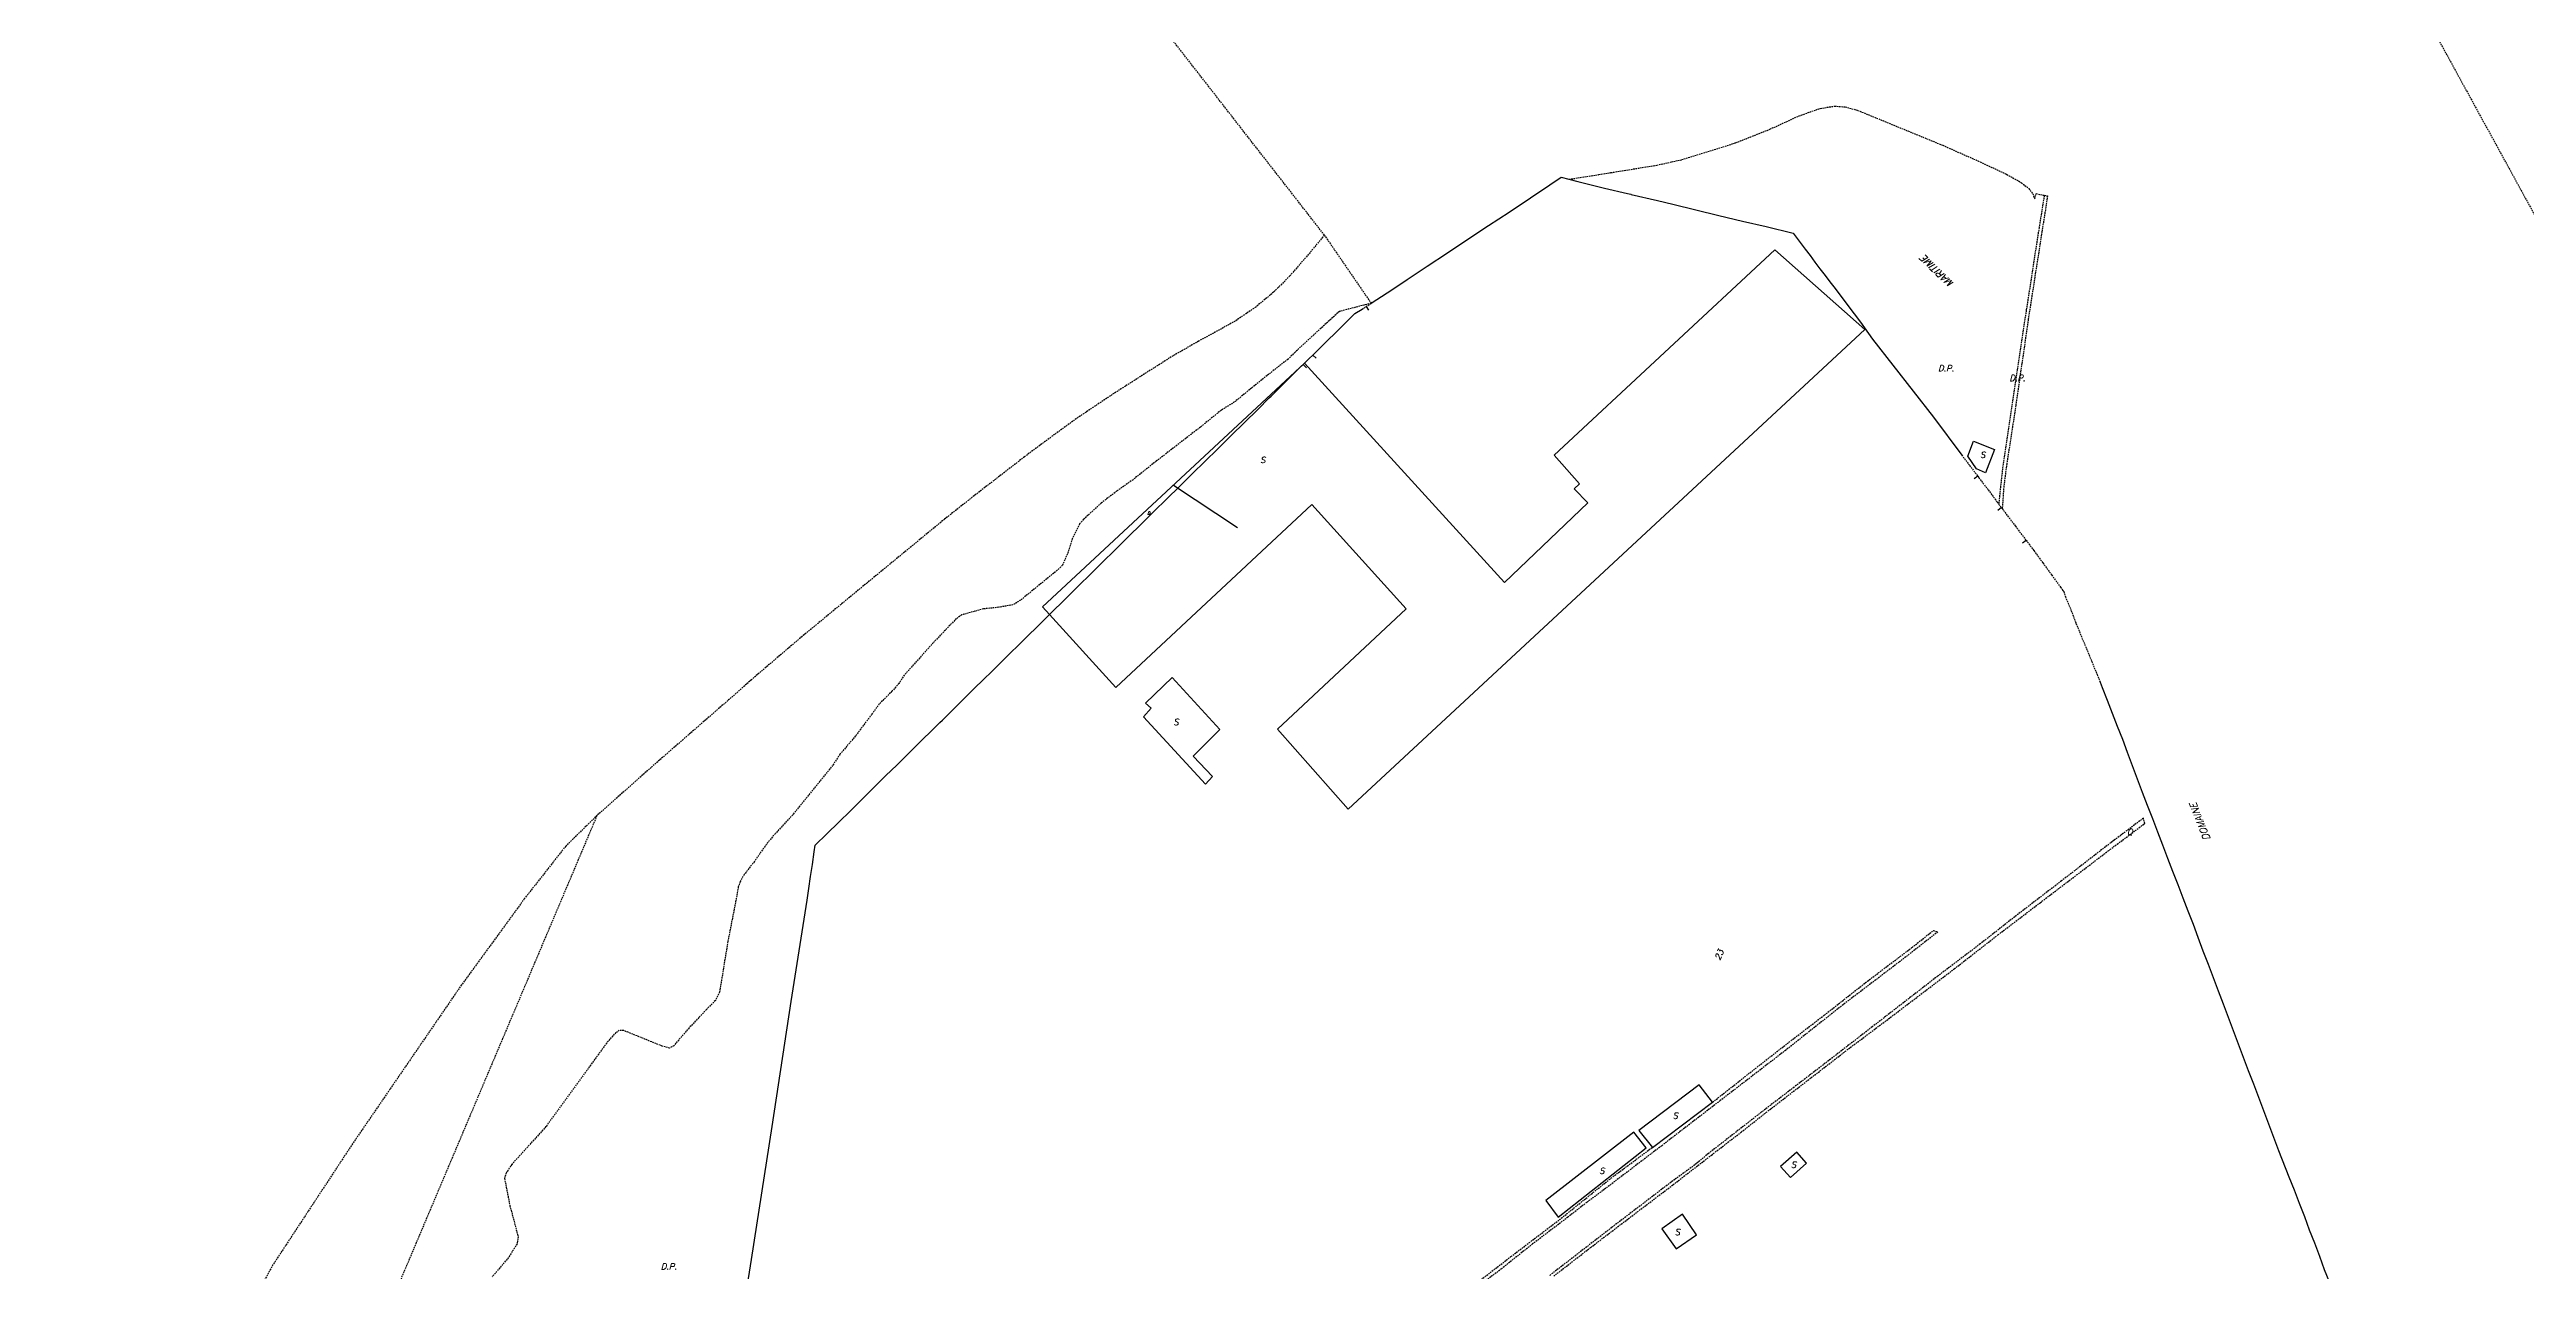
# Model space of a CAD drawing. Extents: x -334462 to -332769, y -29481 to -26664.
# Drawn here: x -334016.8 to -333605.9, y -27246.2 to -27043.5 of the extents above; entities that cross this region are included whole.
import ezdxf
from ezdxf.enums import TextEntityAlignment as Align

# ---------------------------------------------------------------- set-up
doc = ezdxf.new("R2010")
doc.units = 0
doc.header["$MEASUREMENT"] = 0
doc.linetypes.add('HIDDEN', pattern=[0.375, 0.25, -0.125])
for name, color, linetype in [('17', 7, 'CONTINUOUS'), ('18', 7, 'CONTINUOUS'), ('CADAST$$AREA$B$', 7, 'CONTINUOUS'), ('DP$DIVIDING$LINE', 7, 'CONTINUOUS'), ('EASEMENT$BOUNDA$', 7, 'CONTINUOUS'), ('ENC$$ST$$A$$TEXT', 7, 'CONTINUOUS'), ('PARCEL$BOUNDARY', 7, 'CONTINUOUS'), ('PARCEL$NUMBER', 7, 'CONTINUOUS'), ('STREET$TEXT', 7, 'CONTINUOUS'), ('STRUC$$FOOTPRINT', 7, 'CONTINUOUS')]:
    doc.layers.add(name, color=color, linetype=linetype)
doc.styles.add('ITALICT', font='ITALICT', dxfattribs={"height": 0.2})

msp = doc.modelspace()

# ---------------------------------------------------------------- linework, layer by layer
at = {"layer": '17', "color": 1, "linetype": 'Continuous'}
for p, q in [((-333693.02, -27119.49), (-333693.6, -27119.96)), ((-333688.91, -27124.93), (-333689.51, -27125.38))]:
    msp.add_line(p, q, dxfattribs=at)
at = {"layer": '18', "color": 1, "linetype": 'Continuous'}
for p, q in [((-333798.38, -27086.12), (-333797.99, -27086.76)), ((-333808.84, -27095.76), (-333808.32, -27096.29)), ((-333807.25, -27094.18), (-333806.72, -27094.71)), ((-333696.94, -27114.28), (-333697.53, -27114.74))]:
    msp.add_line(p, q, dxfattribs=at)
at = {"layer": 'CADAST$$AREA$B$', "color": 7, "linetype": 'HIDDEN'}
for p, q in [((-333730.12, -26841.89), (-333514.89, -27234.5)), ((-333805.33, -27074.28), (-333880.13, -26978.18))]:
    msp.add_line(p, q, dxfattribs=at)
for points in [[(-333805.33, -27074.28), (-333807.95, -27077.46), (-333811.07, -27081.04), (-333812.97, -27082.99), (-333814.31, -27084.22), (-333816.73, -27086.22), (-333820.12, -27088.55), (-333826.22, -27091.9), (-333830.42, -27094.3), (-333834.88, -27097.12), (-333840.51, -27100.73), (-333846.16, -27104.51), (-333850.1, -27107.35), (-333855.1, -27111.08), (-333863.74, -27117.77), (-333868.35, -27121.42), (-333881.18, -27131.97), (-333891.98, -27140.87), (-333900.38, -27148.05), (-333904.29, -27151.51), (-333911.7, -27157.96), (-333917.02, -27162.6), (-333925.95, -27170.53)], [(-333925.95, -27170.53), (-333931.2, -27175.68), (-333938.06, -27184.41), (-333948.49, -27198.7), (-333966.55, -27225.04), (-333979.78, -27245.16), (-333987.8, -27259.84), (-333996.63, -27281.43), (-333999.44, -27292.32), (-334002.21, -27305.84), (-334006.27, -27336), (-334016.83, -27385.15)]]:
    msp.add_lwpolyline(points, dxfattribs=at)
at = {"layer": 'DP$DIVIDING$LINE', "color": 2, "linetype": 'HIDDEN'}
msp.add_line((-333805.33, -27074.28), (-333797.57, -27085.59), dxfattribs=at)
for points in [[(-333764.75, -27065.02), (-333759.78, -27064.23), (-333757.79, -27063.91), (-333750.18, -27062.67), (-333747.77, -27062.14), (-333746.04, -27061.76), (-333742.44, -27060.65), (-333737.12, -27058.97), (-333731.42, -27056.71), (-333726.57, -27054.49), (-333723.06, -27053.25), (-333720.68, -27052.88), (-333718.91, -27053.01), (-333716.84, -27053.58), (-333702.73, -27059.38), (-333696.53, -27062.13), (-333692.15, -27064.19), (-333689.69, -27065.58), (-333688.46, -27066.57), (-333687.8, -27067.44), (-333687.49, -27068.26), (-333687.24, -27067.39), (-333685.95, -27067.67), (-333685.9, -27067.68)], [(-333685.9, -27067.68), (-333686.77, -27073.07), (-333688.89, -27086.74), (-333690.41, -27096.69), (-333691.83, -27106.35), (-333692.82, -27112.99), (-333693.16, -27115.94), (-333693.46, -27118.94)], [(-333685.9, -27067.68), (-333685.37, -27067.79), (-333685.72, -27070.13), (-333686.3, -27073.78), (-333687.48, -27081.3), (-333688.56, -27088.27), (-333689.62, -27095.6), (-333690.63, -27102.55), (-333691.18, -27106.11), (-333692.13, -27112.26), (-333692.61, -27115.93), (-333692.88, -27119.66)], [(-333797.57, -27085.59), (-333799.07, -27085.98), (-333802.84, -27086.95), (-333807.07, -27090.8), (-333810.17, -27093.68), (-333811.36, -27094.87), (-333813.09, -27096.19), (-333817.43, -27099.67), (-333820.27, -27102), (-333822.45, -27103.33), (-333825.91, -27106.14), (-333833.22, -27111.79), (-333837.08, -27114.86), (-333839.77, -27116.75), (-333842.34, -27118.74), (-333845.27, -27121.44), (-333845.97, -27122.22), (-333847.16, -27124.66), (-333847.82, -27126.8), (-333848.78, -27129.05), (-333849.65, -27129.9), (-333855.74, -27134.86), (-333857, -27135.63), (-333859.34, -27136.04), (-333861.89, -27136.3), (-333865.51, -27137.3), (-333866.4, -27137.92), (-333870.22, -27141.92), (-333875.02, -27147.28), (-333875.92, -27148.68), (-333877.07, -27149.98), (-333879.17, -27152.08), (-333880.44, -27153.82), (-333883.1, -27157.37), (-333885.71, -27160.44), (-333886.91, -27162.28), (-333893.52, -27170.45), (-333896.41, -27173.56), (-333897.91, -27175.37), (-333899.9, -27178.22), (-333901.6, -27180.4), (-333902.23, -27181.51), (-333902.56, -27182.43), (-333903.04, -27185.05), (-333904.3, -27191.49), (-333905.68, -27199.91), (-333906.37, -27201.28), (-333907.84, -27202.76), (-333910.72, -27205.83), (-333913.27, -27208.78), (-333913.97, -27209.19), (-333915.19, -27208.86), (-333921.56, -27206.27), (-333922.3, -27206.27), (-333922.89, -27206.6), (-333924.15, -27208.01), (-333929.45, -27215.29), (-333934.47, -27222.2), (-333940.15, -27228.48), (-333941.1, -27229.93), (-333941.35, -27230.81), (-333940.45, -27235.36), (-333939.08, -27240.5), (-333939.27, -27241.68), (-333940.69, -27243.93), (-333943.39, -27247.15)], [(-333977.64, -27292.75), (-333925.95, -27170.53)]]:
    msp.add_lwpolyline(points, dxfattribs=at)
at = {"layer": 'EASEMENT$BOUNDA$', "color": 3, "linetype": 'HIDDEN'}
msp.add_line((-333674.3, -27174.67), (-333674.87, -27175.1), dxfattribs=at)
for points in [[(-333767.29, -27247.01), (-333761.15, -27242.26), (-333754.91, -27237.5), (-333747.51, -27231.87), (-333741.1, -27226.92), (-333736.19, -27223.13), (-333731.11, -27219.13), (-333724.6, -27214.12), (-333718.08, -27209.08), (-333711.74, -27204.33), (-333700.83, -27196.03), (-333693.59, -27190.4), (-333686.58, -27185.05), (-333680.53, -27180.45), (-333676.02, -27177.02), (-333675.29, -27176.46), (-333675.01, -27176.25), (-333674.48, -27175.85), (-333673.8, -27175.34), (-333669.21, -27171.9), (-333669.46, -27171.03), (-333673.19, -27173.84), (-333674.3, -27174.67)], [(-333674.87, -27175.1), (-333683.06, -27181.45), (-333690.21, -27186.93), (-333696.54, -27191.9), (-333703.59, -27197.25), (-333714.47, -27205.67), (-333721.36, -27211.02), (-333727.41, -27215.66), (-333732.84, -27219.82), (-333739.37, -27224.92), (-333741.62, -27226.67), (-333743.59, -27228.33), (-333748.48, -27231.93), (-333757.65, -27238.94), (-333768.06, -27246.99)], [(-333740.92, -27218.15), (-333735.03, -27213.51), (-333729.15, -27208.9), (-333722.37, -27203.69), (-333715.23, -27198.07), (-333707.84, -27192.49), (-333704.3, -27189.65), (-333703.55, -27189.9), (-333709.98, -27194.9), (-333719.58, -27202.21), (-333728.79, -27209.52), (-333739.66, -27217.9), (-333749.39, -27225.39), (-333759.17, -27232.84), (-333761.81, -27234.78), (-333764.96, -27237.26), (-333770.78, -27241.66), (-333775.94, -27245.79), (-333782.51, -27250.73)], [(-333788.54, -27254.65), (-333774.38, -27243.78), (-333766.02, -27237.41), (-333758.09, -27231), (-333750.92, -27225.65)]]:
    msp.add_lwpolyline(points, dxfattribs=at)
at = {"layer": 'ENC$$ST$$A$$TEXT', "color": 1, "linetype": 'Continuous'}
msp.add_line((-333830.37, -27115.75), (-333819.72, -27122.82), dxfattribs=at)
at = {"layer": 'PARCEL$BOUNDARY', "color": 2, "linetype": 'HIDDEN'}
for p, q in [((-333799.07, -27086.55), (-333797.57, -27085.59)), ((-333693.46, -27118.94), (-333692.88, -27119.66))]:
    msp.add_line(p, q, dxfattribs=at)
at = {"layer": 'PARCEL$BOUNDARY', "color": 7, "linetype": 'Continuous'}
for points in [[(-333797.57, -27085.59), (-333794.92, -27083.84), (-333792.97, -27082.57), (-333791.6, -27081.67), (-333788.26, -27079.45), (-333784.88, -27077.21), (-333781.51, -27074.98), (-333778.1, -27072.71), (-333774.7, -27070.45), (-333771.16, -27068.09), (-333767.91, -27065.92), (-333766.06, -27064.69), (-333764.75, -27065.02)], [(-333764.75, -27065.02), (-333763.27, -27065.4), (-333758.84, -27066.47), (-333755.04, -27067.38), (-333754.51, -27067.5), (-333754.42, -27067.52), (-333750.07, -27068.55), (-333747.51, -27069.16), (-333743.73, -27070.09), (-333739.87, -27071.01), (-333735.96, -27071.94), (-333732.05, -27072.85), (-333727.58, -27073.94), (-333726.38, -27075.53), (-333725.54, -27076.61), (-333724.74, -27077.69), (-333723.94, -27078.77), (-333723.12, -27079.87), (-333722.26, -27080.97), (-333721.45, -27082.06), (-333720.6, -27083.16), (-333718.47, -27085.95), (-333716.38, -27088.74), (-333714.37, -27091.56), (-333704.3, -27104.49), (-333699.6, -27110.77)], [(-333808.63, -27095.55), (-333806.48, -27093.42), (-333805.11, -27092.05), (-333803.23, -27090.21), (-333800.29, -27087.31), (-333799.07, -27086.55)], [(-333850.93, -27137.23), (-333848.15, -27134.52), (-333846.14, -27132.49), (-333844.08, -27130.49), (-333842.01, -27128.45), (-333840.23, -27126.68), (-333839.92, -27126.37), (-333837.82, -27124.31), (-333835.71, -27122.23), (-333833.6, -27120.15), (-333831.49, -27118.06), (-333829.38, -27116), (-333827.24, -27113.9), (-333825.1, -27111.78), (-333823.05, -27109.78), (-333822.95, -27109.68), (-333820.77, -27107.53), (-333818.57, -27105.36), (-333816.37, -27103.2), (-333814.48, -27101.3), (-333814.18, -27100.99), (-333811.95, -27098.79), (-333809.72, -27096.58), (-333808.63, -27095.55)], [(-333903.5, -27264.18), (-333900.36, -27244.23), (-333896.95, -27222.2), (-333893.78, -27201.45), (-333891.14, -27184.66), (-333890.88, -27182.69), (-333890.56, -27180.7), (-333890.25, -27178.69), (-333889.97, -27176.63), (-333889.79, -27175.49), (-333887.87, -27173.65), (-333885.9, -27171.69), (-333883.95, -27169.79), (-333882.98, -27168.83), (-333882, -27167.86), (-333880.05, -27165.95), (-333878.13, -27164.02), (-333876.18, -27162.15), (-333874.65, -27160.61), (-333873.39, -27159.37), (-333871.99, -27157.97), (-333870.55, -27156.58), (-333869.12, -27155.17), (-333868.71, -27154.76), (-333867.69, -27153.75), (-333866.26, -27152.33), (-333864.83, -27150.91), (-333863.4, -27149.48), (-333861.94, -27148.1), (-333860.47, -27146.64), (-333858.99, -27145.17), (-333857.52, -27143.7), (-333856.04, -27142.25), (-333854.54, -27140.78), (-333854.45, -27140.69), (-333853.05, -27139.31), (-333851.55, -27137.84), (-333851.23, -27137.52), (-333850.93, -27137.23)], [(-333676.61, -27148.48), (-333676.32, -27149.32), (-333675.44, -27151.45), (-333674.62, -27153.6), (-333673.82, -27155.74), (-333672.94, -27157.92), (-333672.14, -27160.1), (-333671.31, -27162.31), (-333670.49, -27164.5), (-333669.65, -27166.69), (-333668.81, -27168.88), (-333667.95, -27171.08), (-333667.11, -27173.27), (-333666.27, -27175.46), (-333665.48, -27177.65), (-333664.62, -27179.84), (-333663.75, -27182.03), (-333662.9, -27184.23), (-333662.06, -27186.42), (-333661.22, -27188.61), (-333660.42, -27190.8), (-333659.57, -27193.03), (-333658.73, -27195.23), (-333657.89, -27197.44), (-333657.05, -27199.65), (-333656.21, -27201.86), (-333655.38, -27204.07), (-333654.54, -27206.27), (-333653.73, -27208.48), (-333652.89, -27210.69), (-333652.05, -27212.9), (-333651.21, -27215.11), (-333650.37, -27217.31), (-333649.53, -27219.52), (-333648.71, -27221.73), (-333647.88, -27223.94), (-333647.04, -27226.15), (-333645.35, -27230.53), (-333644.46, -27232.72), (-333643.62, -27234.93), (-333642.75, -27237.12), (-333641.94, -27239.31), (-333641.09, -27241.51), (-333640.26, -27243.7), (-333639.44, -27245.89), (-333638.6, -27248.08)]]:
    msp.add_lwpolyline(points, dxfattribs=at)
at = {"layer": 'PARCEL$BOUNDARY', "color": 2, "linetype": 'HIDDEN'}
for points in [[(-333699.6, -27110.77), (-333698.28, -27112.51), (-333696.75, -27114.53), (-333695.21, -27116.55), (-333693.69, -27118.57), (-333693.46, -27118.94)], [(-333692.88, -27119.66), (-333692.2, -27120.59), (-333690.67, -27122.6), (-333689.14, -27124.62), (-333687.62, -27126.64), (-333686.12, -27128.66), (-333684.67, -27130.69), (-333683.18, -27132.72), (-333682.8, -27133.27), (-333682.68, -27133.44), (-333682.4, -27134.29), (-333681.42, -27136.61), (-333680.64, -27138.69), (-333679.79, -27140.79), (-333678.89, -27142.91), (-333678.03, -27145.03), (-333677.15, -27147.17), (-333676.61, -27148.48)]]:
    msp.add_lwpolyline(points, dxfattribs=at)
at = {"layer": 'STRUC$$FOOTPRINT', "color": 1, "linetype": 'Continuous'}
for p, q in [((-333697.65, -27108.48), (-333694.14, -27109.88)), ((-333834.09, -27152.76), (-333835, -27151.97)), ((-333750.92, -27225.65), (-333740.92, -27218.15)), ((-333754.01, -27223.15), (-333768.6, -27234.47)), ((-333725.36, -27228.26), (-333726.94, -27226.42)), ((-333743.57, -27240.16), (-333745.9, -27236.74))]:
    msp.add_line(p, q, dxfattribs=at)
for points in [[(-333808.63, -27095.55), (-333775.46, -27131.9), (-333761.65, -27118.7), (-333763.87, -27116.37), (-333763.01, -27115.55), (-333767.23, -27110.82), (-333730.61, -27076.72), (-333715.66, -27089.93), (-333801.37, -27169.53), (-333813.09, -27156.24), (-333791.75, -27136.28), (-333807.43, -27118.98), (-333839.93, -27149.35), (-333850.93, -27137.23)], [(-333850.93, -27137.23), (-333852.11, -27135.95), (-333808.63, -27095.55)], [(-333694.14, -27109.88), (-333695.66, -27113.72), (-333697.14, -27113.08), (-333698.6, -27110.98), (-333697.65, -27108.48)], [(-333835, -27151.97), (-333830.56, -27147.66), (-333822.67, -27156.29), (-333827.12, -27160.73), (-333823.89, -27164.09), (-333825.07, -27165.4), (-333835.35, -27154.19), (-333834.09, -27152.76)], [(-333740.92, -27218.15), (-333743.15, -27215.28), (-333753.14, -27222.83), (-333750.92, -27225.65)], [(-333768.6, -27234.47), (-333766.55, -27237.25), (-333751.92, -27225.74), (-333754.01, -27223.15)], [(-333726.94, -27226.42), (-333729.68, -27228.84), (-333728.02, -27230.67), (-333725.36, -27228.26)], [(-333745.9, -27236.74), (-333749.37, -27239.16), (-333746.98, -27242.49), (-333743.57, -27240.16)]]:
    msp.add_lwpolyline(points, dxfattribs=at)

# ---------------------------------------------------------------- texts
at = {"layer": 'DP$DIVIDING$LINE', "color": 2, "linetype": 'Continuous', "style": 'ITALICT'}
for p in [(-333702.19, -27096.37), (-333914.07, -27245.42)]:
    msp.add_text('D.P.', height=1, dxfattribs=at).set_placement(p, align=Align.MIDDLE)
at = {"layer": 'DP$DIVIDING$LINE', "color": 30, "linetype": 'Continuous', "style": 'ITALICT'}
msp.add_text('D.P.', height=1, dxfattribs=at).set_placement((-333690.35, -27097.99), align=Align.MIDDLE)
at = {"layer": 'EASEMENT$BOUNDA$', "color": 3, "linetype": 'Continuous', "style": 'ITALICT'}
msp.add_text('Q', height=1, dxfattribs=at).set_placement((-333671.71, -27173.35), align=Align.MIDDLE)
at = {"layer": 'ENC$$ST$$A$$TEXT', "color": 1, "linetype": 'Continuous', "style": 'ITALICT'}
msp.add_text('D', height=0.5, dxfattribs=at).set_placement((-333834.47, -27120.4), align=Align.MIDDLE)
at = {"layer": 'PARCEL$NUMBER', "color": 7, "linetype": 'Continuous', "style": 'ITALICT'}
msp.add_text('23', height=1, rotation=67.0521, dxfattribs=at).set_placement((-333739.84, -27193.7), align=Align.MIDDLE)
at = {"layer": 'STREET$TEXT', "color": 7, "linetype": 'Continuous', "style": 'ITALICT'}
for s, rotation, p in [('MARITIME', 135.9512, (-333700.85, -27082.22)), ('DOMAINE', 111.5898, (-333658.31, -27174.47))]:
    msp.add_text(s, height=1.15, rotation=rotation, dxfattribs=at).set_placement(p)
at = {"layer": 'STRUC$$FOOTPRINT', "color": 1, "linetype": 'Continuous', "style": 'ITALICT'}
for p in [(-333815.55, -27111.58), (-333696.12, -27110.74), (-333829.95, -27155.07), (-333747.12, -27220.4), (-333759.3, -27229.54), (-333727.5, -27228.53), (-333746.78, -27239.7)]:
    msp.add_text('S', height=1, dxfattribs=at).set_placement(p, align=Align.MIDDLE)

doc.saveas('drawing.dxf')
